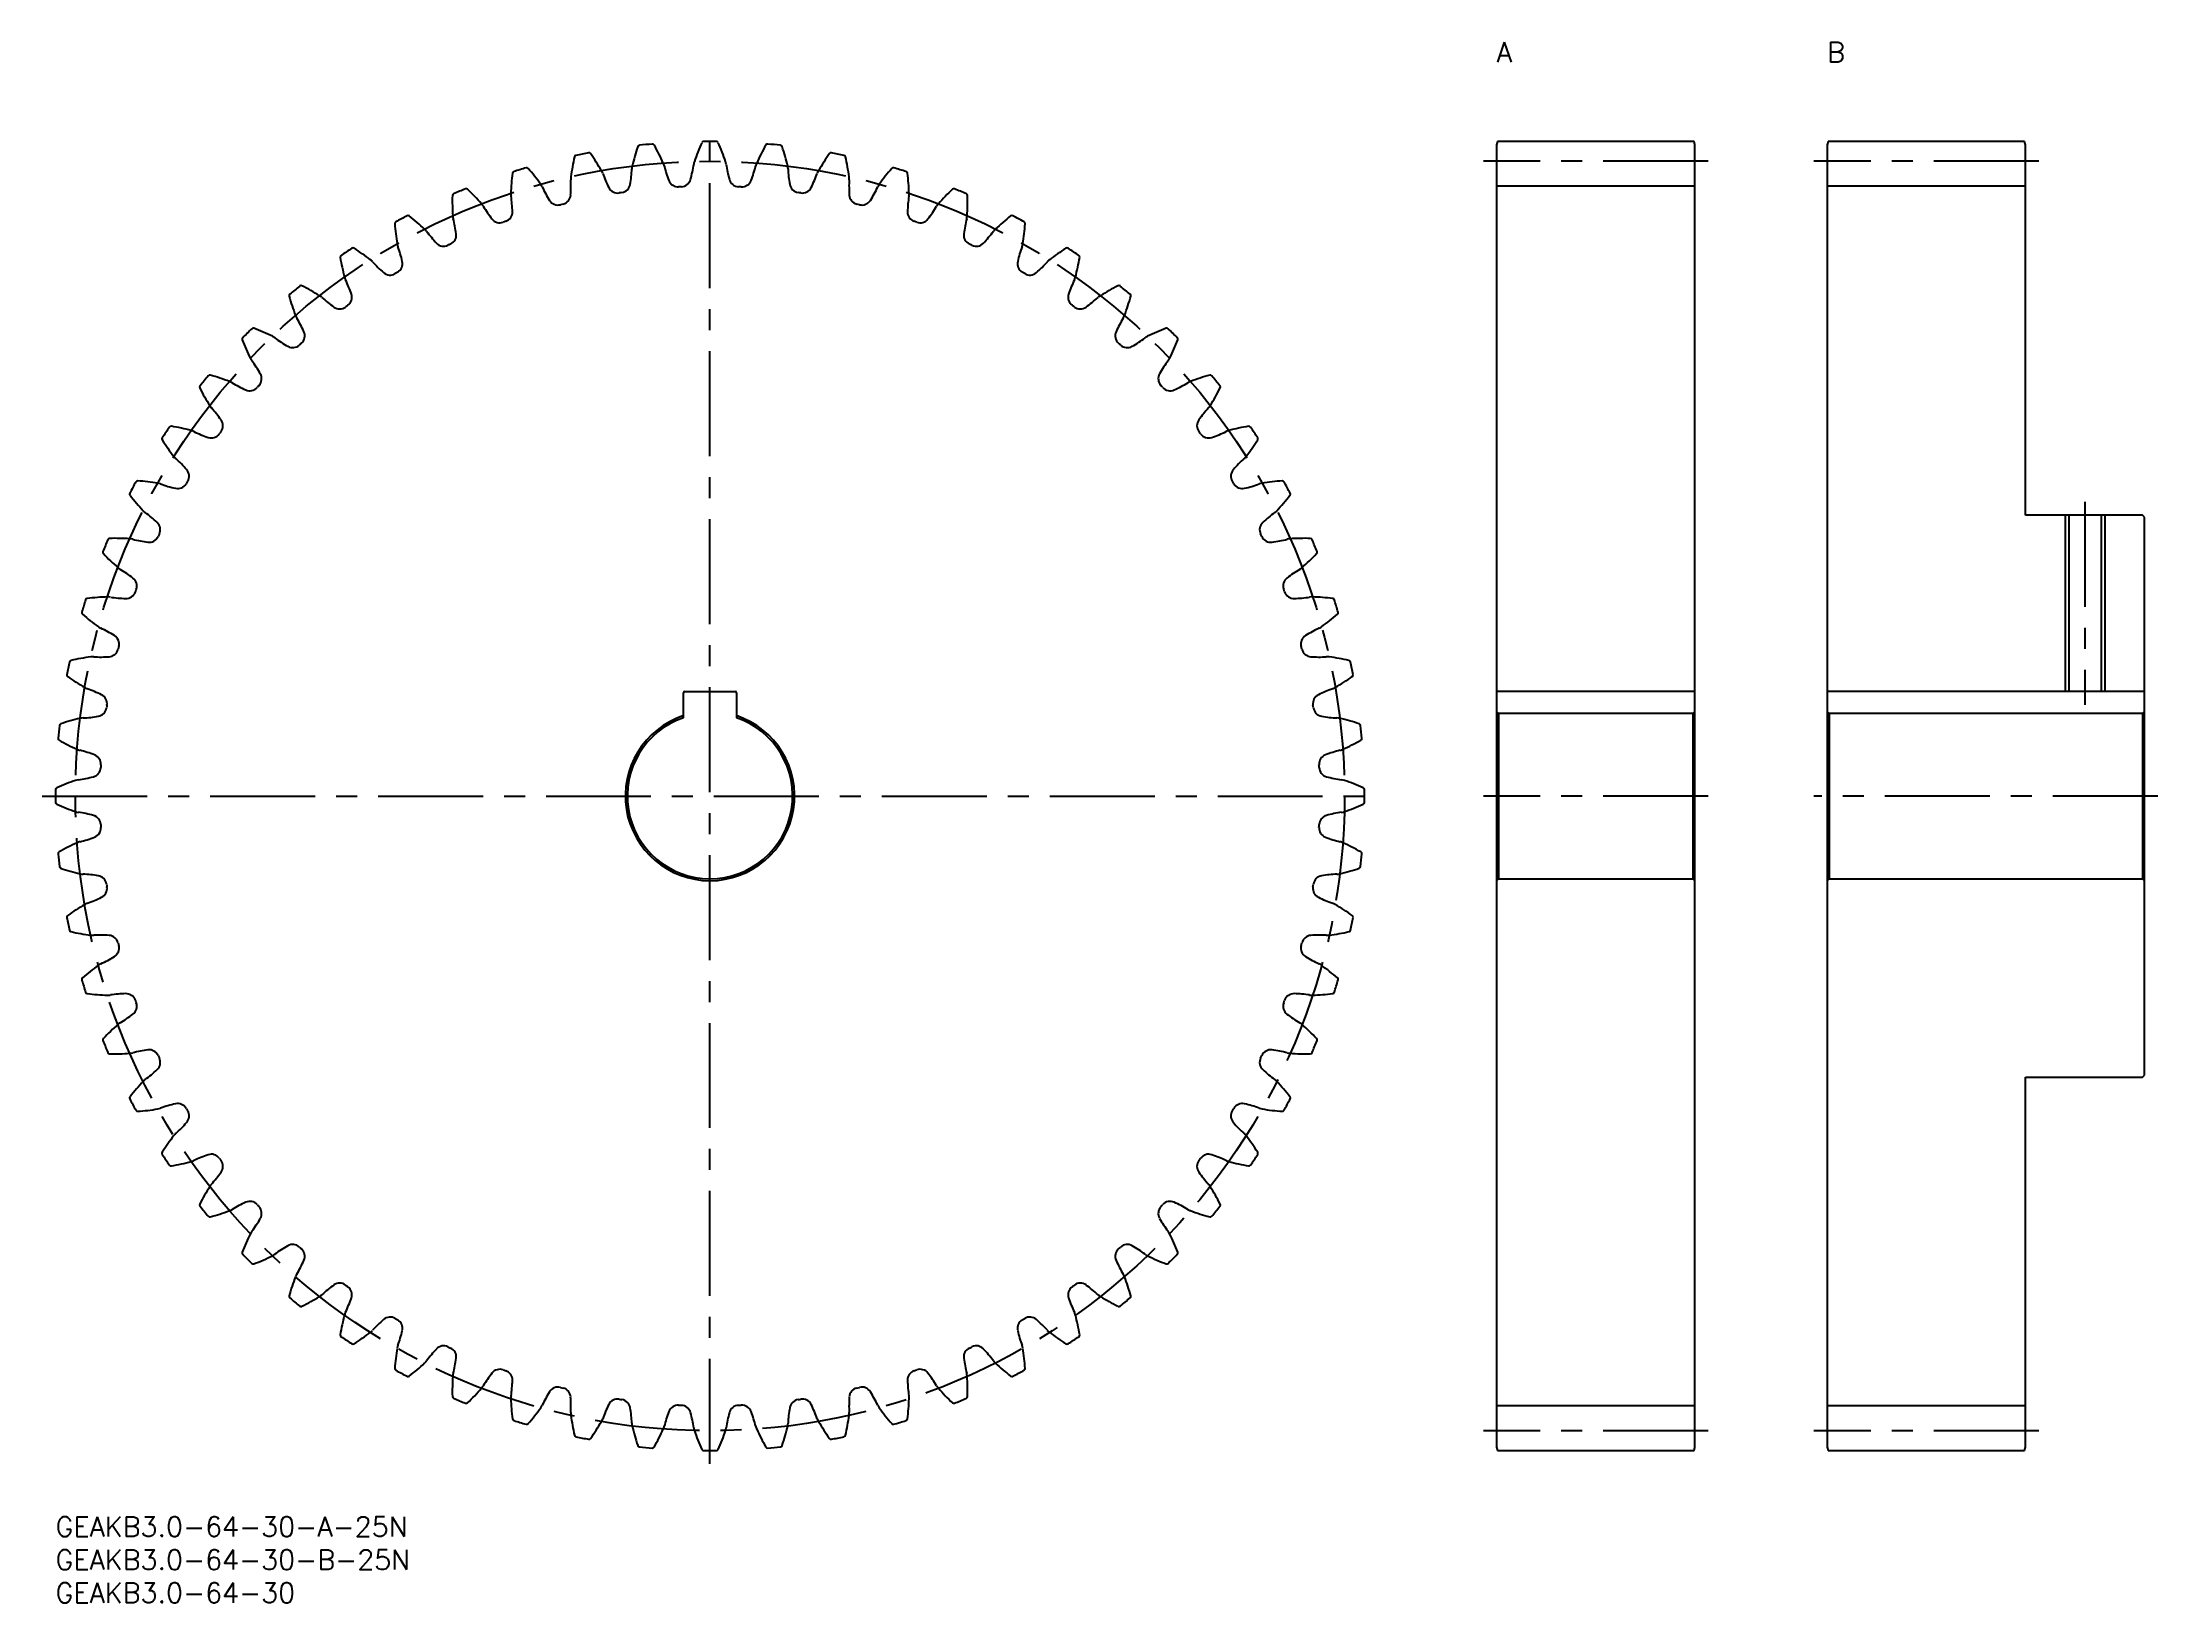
# Model space of a CAD drawing. Extents: x -2 to 318, y -13 to 223.
import ezdxf

# ---------------------------------------------------------------- set-up
doc = ezdxf.new("R2010")
doc.units = 0
doc.header["$LTSCALE"] = 0.5
doc.linetypes.add('CENTER', pattern=[50.8, 31.75, -6.35, 6.35, -6.35])
for name, color, linetype in [('MSM_CENTER', 1, 'CENTER'), ('MSM_CONTINUOUS', 7, 'CONTINUOUS'), ('MSM_NARROW', 5, 'CONTINUOUS'), ('MSM_PART_NUMBER', 7, 'CONTINUOUS')]:
    doc.layers.add(name, color=color, linetype=linetype)
doc.styles.get("Standard").update_dxf_attribs({"font": 'txt.shx', "height": 3, "bigfont": 'bigfont.shx'})

# ---------------------------------------------------------------- blocks, each defined once
blk = doc.blocks.new('*U3')
at = {"layer": 'MSM_PART_NUMBER'}
blk.add_text('GEAKB3.0-64-30-A-25N', height=3, dxfattribs=at).set_placement((0, -3))
blk = doc.blocks.new('*U4')
at = {"layer": 'MSM_PART_NUMBER'}
blk.add_text('GEAKB3.0-64-30-B-25N', height=3, dxfattribs=at).set_placement((0, -8))
blk = doc.blocks.new('*U5')
at = {"layer": 'MSM_PART_NUMBER'}
blk.add_text('GEAKB3.0-64-30', height=3, dxfattribs=at).set_placement((0, -13))
blk = doc.blocks.new('*U6')
at = {"layer": 'MSM_PART_NUMBER'}
blk.add_text('A', height=3, dxfattribs=at).set_placement((218, 220))
blk = doc.blocks.new('*U7')
at = {"layer": 'MSM_PART_NUMBER'}
blk.add_text('B', height=3, dxfattribs=at).set_placement((268, 220))

msp = doc.modelspace()

# ---------------------------------------------------------------- linework, layer by layer
at = {"layer": 'MSM_CENTER'}
for p, q in [((99, 8), (99, 210)), ((250, 205), (216, 205)), ((300, 205), (266, 205)), ((307, 153.5), (307, 122.8)), ((-2, 109), (200, 109)), ((250, 109), (216, 109)), ((318, 109), (266, 109)), ((250, 13), (216, 13)), ((300, 13), (266, 13))]:
    msp.add_line(p, q, dxfattribs=at)
msp.add_circle((99, 109), 96, dxfattribs=at)
at = {"layer": 'MSM_CONTINUOUS'}
for p, q in [((218.13, 208), (218, 207.5)), ((218, 207.5), (218, 10.5)), ((247.87, 208), (218.13, 208)), ((248, 207.5), (247.87, 208)), ((248, 10.5), (248, 207.5)), ((268.13, 208), (268, 207.5)), ((268, 207.5), (268, 10.5)), ((297.87, 208), (268.13, 208)), ((298, 207.5), (297.87, 208)), ((298, 151.5), (298, 207.5)), ((248, 201.25), (218, 201.25)), ((298, 201.25), (268, 201.25)), ((315.7, 151.5), (298, 151.5)), ((304.54, 151.5), (304.54, 124.8)), ((309.46, 151.5), (309.46, 124.8)), ((316, 151.2), (315.7, 151.5)), ((316, 66.8), (316, 151.2)), ((95.2, 124.8), (102.8, 124.8)), ((248, 124.8), (218, 124.8)), ((316, 124.8), (268, 124.8)), ((95, 120.84), (95, 124.6)), ((103, 124.6), (103, 120.84)), ((218, 121.8), (218.3, 121.5)), ((247.7, 121.5), (248, 121.8)), ((268, 121.8), (268.3, 121.5)), ((315.7, 121.5), (316, 121.8)), ((218.3, 121.5), (218.3, 96.5)), ((247.7, 121.5), (218.3, 121.5)), ((247.7, 121.5), (247.7, 96.5)), ((268.3, 121.5), (268.3, 96.5)), ((315.7, 121.5), (268.3, 121.5)), ((315.7, 121.5), (315.7, 96.5)), ((218.3, 96.5), (218, 96.2)), ((218.3, 96.5), (247.7, 96.5)), ((248, 96.2), (247.7, 96.5)), ((268.3, 96.5), (268, 96.2)), ((268.3, 96.5), (315.7, 96.5)), ((316, 96.2), (315.7, 96.5)), ((298, 10.5), (298, 66.5)), ((298, 66.5), (315.7, 66.5)), ((315.7, 66.5), (316, 66.8)), ((248, 16.75), (218, 16.75)), ((298, 16.75), (268, 16.75)), ((218, 10.5), (218.13, 10)), ((218.13, 10), (247.87, 10)), ((247.87, 10), (248, 10.5)), ((268, 10.5), (268.13, 10)), ((268.13, 10), (297.87, 10)), ((297.87, 10), (298, 10.5))]:
    msp.add_line(p, q, dxfattribs=at)
for centre, radius, start, end in [((99, 109), 99, 89.4366, 90.5634), ((109.7, 198.58), 32, 167.1828, 172.6562), ((78.79, 205.61), 0.3, 101.8134, 167.1828), ((99, 109), 99, 100.6866, 101.8134), ((80.7, 205.99), 0.3, 35.3172, 100.6866), ((54.83, 187.66), 32, 29.8438, 35.3172), ((118.43, 197.1), 32, 161.5578, 167.0312), ((88.36, 207.12), 0.3, 96.1884, 161.5577), ((99, 109), 99, 95.0616, 96.1884), ((90.29, 207.32), 0.3, 29.6922, 95.0616), ((62.75, 191.61), 32, 24.2188, 29.6922), ((99, 204.18), 2.49, 161.4062, 171.6734), ((126.97, 194.77), 32, 155.9328, 161.4062), ((98.03, 207.7), 0.3, 90.5634, 155.9327), ((99.97, 207.7), 0.3, 24.0672, 89.4366), ((71.03, 194.77), 32, 18.5938, 24.0672), ((99, 204.18), 2.49, 8.3266, 18.5938), ((135.25, 191.61), 32, 150.3078, 155.7812), ((107.71, 207.32), 0.3, 84.9384, 150.3077), ((99, 109), 99, 83.8116, 84.9384), ((109.64, 207.12), 0.3, 18.4422, 83.8115), ((79.57, 197.1), 32, 12.9688, 18.4422), ((143.17, 187.66), 32, 144.6828, 150.1562), ((117.3, 205.99), 0.3, 79.3134, 144.6827), ((99, 109), 99, 78.1866, 79.3134), ((119.21, 205.61), 0.3, 12.8172, 78.1865), ((88.3, 198.58), 32, 7.3438, 12.8172), ((100.87, 199.19), 32, 172.8078, 178.2812), ((69.42, 203.16), 0.3, 107.4384, 172.8078), ((99, 109), 99, 106.3116, 107.4384), ((71.28, 203.73), 0.3, 40.9422, 106.3116), ((47.33, 182.95), 32, 35.4688, 40.9422), ((58.28, 201.22), 19.69, 356.1387, 2.9234), ((80.43, 202.35), 2.49, 172.6562, 182.9234), ((80.43, 202.35), 2.49, 19.5766, 29.8438), ((101.33, 209.78), 19.69, 199.5766, 206.3613), ((67.52, 204.77), 19.69, 350.5137, 357.2984), ((89.67, 203.72), 2.49, 167.0312, 177.2984), ((89.67, 203.72), 2.49, 13.9516, 24.2188), ((111.19, 209.07), 19.69, 193.9516, 200.7363), ((94.18, 202.63), 1.5, 200.7363, 272.9466), ((94.62, 202.65), 1.5, 272.6784, 344.8887), ((77.06, 207.39), 19.69, 344.8887, 351.6734), ((120.94, 207.39), 19.69, 188.3266, 195.1113), ((103.38, 202.65), 1.5, 195.1113, 267.3215), ((103.82, 202.63), 1.5, 267.0534, 339.2637), ((86.81, 209.07), 19.69, 339.2637, 346.0484), ((108.33, 203.72), 2.49, 155.7812, 166.0484), ((108.33, 203.72), 2.49, 2.7016, 12.9688), ((130.48, 204.77), 19.69, 182.7016, 189.4863), ((96.67, 209.78), 19.69, 333.6387, 340.4234), ((117.57, 202.35), 2.49, 150.1562, 160.4234), ((117.57, 202.35), 2.49, 357.0766, 7.3438), ((139.72, 201.22), 19.69, 177.0766, 183.8613), ((150.67, 182.95), 32, 139.0578, 144.5312), ((126.72, 203.73), 0.3, 73.688, 139.0577), ((99, 109), 99, 72.5616, 73.6884), ((128.58, 203.16), 0.3, 7.1922, 72.5615), ((97.13, 199.19), 32, 1.7188, 7.1922), ((92.02, 198.94), 32, 178.4328, 183.9062), ((60.33, 199.81), 0.3, 113.0634, 178.4327), ((99, 109), 99, 111.9366, 113.0634), ((62.13, 200.55), 0.3, 46.5672, 111.9366), ((40.33, 177.53), 32, 41.0938, 46.5672), ((62.58, 196.93), 2.49, 30.8266, 41.0938), ((71.37, 200.08), 2.49, 178.2812, 188.5484), ((49.44, 196.78), 19.69, 1.7637, 8.5484), ((71.37, 200.08), 2.49, 25.2016, 35.4688), ((91.44, 209.52), 19.69, 205.2016, 211.9863), ((76.01, 199.89), 1.5, 211.9863, 284.1965), ((99, 109), 92.25, 103.9284, 104.1966), ((76.43, 199.99), 1.5, 283.9284, 356.1387), ((85.03, 201.7), 1.5, 206.3613, 278.5715), ((99, 109), 92.25, 98.3034, 98.5716), ((85.46, 201.77), 1.5, 278.3034, 350.5137), ((99, 109), 92.25, 92.6784, 92.9466), ((99, 109), 92.25, 87.0534, 87.3216), ((112.54, 201.77), 1.5, 189.4862, 261.6966), ((99, 109), 92.25, 81.4284, 81.6966), ((112.97, 201.7), 1.5, 261.4284, 333.6387), ((121.57, 199.99), 1.5, 183.8612, 256.0716), ((99, 109), 92.25, 75.8034, 76.0716), ((121.99, 199.89), 1.5, 255.8034, 328.0137), ((106.56, 209.52), 19.69, 328.0137, 334.7984), ((126.63, 200.08), 2.49, 144.5312, 154.7984), ((148.56, 196.78), 19.69, 171.4516, 178.2363), ((126.63, 200.08), 2.49, 351.4516, 1.7188), ((135.42, 196.93), 2.49, 138.9062, 149.1734), ((157.67, 177.53), 32, 133.4328, 138.9062), ((135.87, 200.55), 0.3, 68.0634, 133.4327), ((99, 109), 99, 66.9366, 68.0634), ((137.67, 199.81), 0.3, 1.5672, 66.9365), ((105.98, 198.94), 32, 356.0938, 1.5672), ((51.62, 195.58), 0.3, 118.6884, 184.0577), ((83.24, 197.83), 32, 184.0578, 189.5312), ((99, 109), 99, 117.5616, 118.6884), ((53.33, 196.5), 0.3, 52.1922, 117.5616), ((33.9, 171.45), 32, 46.7188, 52.1922), ((62.58, 196.93), 2.49, 183.9062, 194.1734), ((41.07, 191.5), 19.69, 7.3887, 14.1734), ((81.62, 208.3), 19.69, 210.8266, 217.6113), ((67.21, 197.2), 1.5, 217.6113, 289.8216), ((99, 109), 92.25, 109.5534, 109.8216), ((67.62, 197.34), 1.5, 289.5534, 1.7637), ((130.38, 197.34), 1.5, 178.2362, 250.4466), ((99, 109), 92.25, 70.1784, 70.4466), ((130.79, 197.2), 1.5, 250.1784, 322.3887), ((116.38, 208.3), 19.69, 322.3887, 329.1734), ((156.93, 191.5), 19.69, 165.8266, 172.6113), ((135.42, 196.93), 2.49, 345.8266, 356.0938), ((164.1, 171.45), 32, 127.8078, 133.2812), ((144.67, 196.5), 0.3, 62.4384, 127.8077), ((99, 109), 99, 61.3116, 62.4384), ((114.76, 197.83), 32, 350.4688, 355.9422), ((146.38, 195.58), 0.3, 355.9422, 61.3115), ((54.13, 192.94), 2.49, 189.5312, 199.7984), ((33.27, 185.43), 19.69, 13.0137, 19.7984), ((54.13, 192.94), 2.49, 36.4516, 46.7188), ((71.97, 206.12), 19.69, 216.4516, 223.2363), ((58.72, 193.65), 1.5, 223.2363, 295.4466), ((99, 109), 92.25, 115.1784, 115.4466), ((59.12, 193.84), 1.5, 295.1784, 7.3887), ((138.88, 193.84), 1.5, 172.6112, 244.8216), ((99, 109), 92.25, 64.5534, 64.8216), ((139.28, 193.65), 1.5, 244.5534, 316.7637), ((126.03, 206.12), 19.69, 316.7637, 323.5484), ((143.87, 192.94), 2.49, 133.2812, 143.5484), ((164.73, 185.43), 19.69, 160.2016, 166.9863), ((143.87, 192.94), 2.49, 340.2016, 350.4688), ((43.36, 190.52), 0.3, 124.3137, 189.6827), ((74.61, 195.85), 32, 189.6828, 195.1562), ((99, 109), 99, 123.1866, 124.3134), ((44.97, 191.6), 0.3, 57.8172, 123.1866), ((28.09, 164.77), 32, 52.3438, 57.8172), ((46.12, 188.14), 2.49, 42.0766, 52.3438), ((62.58, 203), 19.69, 222.0766, 228.8613), ((50.99, 189.52), 1.5, 300.8034, 13.0137), ((147.01, 189.52), 1.5, 166.9862, 239.1966), ((135.42, 203), 19.69, 311.1387, 317.9234), ((151.88, 188.14), 2.49, 127.6562, 137.9234), ((169.91, 164.77), 32, 122.1828, 127.6562), ((153.03, 191.6), 0.3, 56.8134, 122.1827), ((99, 109), 99, 55.6866, 56.8134), ((123.39, 195.85), 32, 344.8438, 350.3172), ((154.64, 190.52), 0.3, 350.3172, 55.6865), ((99, 109), 99, 128.8116, 129.9384), ((37.14, 185.91), 0.3, 63.4422, 128.8116), ((22.97, 157.55), 32, 57.9688, 63.4422), ((46.12, 188.14), 2.49, 195.1562, 205.4234), ((26.09, 178.62), 19.69, 18.6387, 25.4234), ((50.61, 189.3), 1.5, 228.8613, 301.0716), ((99, 109), 92.25, 120.8034, 121.0716), ((99, 109), 92.25, 58.9284, 59.1966), ((147.39, 189.3), 1.5, 238.9284, 311.1387), ((171.91, 178.62), 19.69, 154.5766, 161.3613), ((151.88, 188.14), 2.49, 334.5766, 344.8438), ((175.03, 157.55), 32, 116.5578, 122.0312), ((160.86, 185.91), 0.3, 51.1884, 116.5577), ((99, 109), 99, 50.0616, 51.1884), ((35.64, 184.68), 0.3, 129.938, 195.3077), ((66.21, 193.05), 32, 195.3078, 200.7812), ((38.62, 182.57), 2.49, 47.7016, 57.9688), ((53.55, 198.98), 19.69, 227.7016, 234.4863), ((42.98, 184.17), 1.5, 234.4863, 306.6966), ((99, 109), 92.25, 126.4284, 126.6966), ((43.33, 184.43), 1.5, 306.4284, 18.6387), ((154.67, 184.43), 1.5, 161.3612, 233.5716), ((99, 109), 92.25, 53.3034, 53.5716), ((155.02, 184.17), 1.5, 233.3034, 305.5137), ((144.45, 198.98), 19.69, 305.5137, 312.2984), ((159.38, 182.57), 2.49, 122.0312, 132.2984), ((131.79, 193.05), 32, 339.2188, 344.6922), ((162.36, 184.68), 0.3, 344.6922, 50.0615), ((99, 109), 99, 134.4366, 135.5634), ((29.9, 179.47), 0.3, 69.0672, 134.4366), ((18.57, 149.87), 32, 63.5938, 69.0672), ((38.62, 182.57), 2.49, 200.7812, 211.0484), ((19.62, 171.14), 19.69, 24.2637, 31.0484), ((36.2, 178.61), 1.5, 312.0534, 24.2637), ((161.8, 178.61), 1.5, 155.7362, 227.9466), ((178.38, 171.14), 19.69, 148.9516, 155.7363), ((159.38, 182.57), 2.49, 328.9516, 339.2188), ((179.43, 149.87), 32, 110.9328, 116.4062), ((168.1, 179.47), 0.3, 45.563, 110.9327), ((99, 109), 99, 44.4366, 45.5634), ((28.53, 178.1), 0.3, 135.5634, 200.9327), ((58.13, 189.43), 32, 200.9328, 206.4062), ((31.7, 176.3), 2.49, 53.3266, 63.5938), ((44.94, 194.09), 19.69, 233.3266, 240.1113), ((35.88, 178.32), 1.5, 240.1113, 312.3216), ((99, 109), 92.25, 132.0534, 132.3216), ((99, 109), 92.25, 47.6784, 47.9466), ((162.12, 178.32), 1.5, 227.6784, 299.8887), ((153.06, 194.09), 19.69, 299.8887, 306.6734), ((166.3, 176.3), 2.49, 116.4062, 126.6734), ((139.87, 189.43), 32, 333.5938, 339.0672), ((169.47, 178.1), 0.3, 339.0672, 44.4365), ((31.7, 176.3), 2.49, 206.4062, 216.6734), ((13.91, 163.06), 19.69, 29.8887, 36.6734), ((29.68, 172.12), 1.5, 317.6784, 29.8887), ((168.32, 172.12), 1.5, 150.1112, 222.3216), ((184.09, 163.06), 19.69, 143.3266, 150.1113), ((166.3, 176.3), 2.49, 323.3266, 333.5938), ((22.09, 170.86), 0.3, 141.1884, 206.5577), ((50.45, 185.03), 32, 206.5578, 212.0312), ((99, 109), 99, 140.0616, 141.1884), ((23.32, 172.36), 0.3, 74.6922, 140.0616), ((14.95, 141.79), 32, 69.2188, 74.6922), ((25.43, 169.38), 2.49, 58.9516, 69.2188), ((36.86, 188.38), 19.69, 238.9516, 245.7363), ((29.39, 171.8), 1.5, 245.7363, 317.9466), ((99, 109), 92.25, 137.6784, 137.9466), ((99, 109), 92.25, 42.0534, 42.3216), ((168.61, 171.8), 1.5, 222.0534, 294.2637), ((161.14, 188.38), 19.69, 294.2637, 301.0484), ((172.57, 169.38), 2.49, 110.7812, 121.0484), ((183.05, 141.79), 32, 105.3078, 110.7812), ((174.68, 172.36), 0.3, 39.938, 105.3077), ((147.55, 185.03), 32, 327.9688, 333.4422), ((99, 109), 99, 38.8116, 39.9384), ((175.91, 170.86), 0.3, 333.4422, 38.8115), ((25.43, 169.38), 2.49, 212.0312, 222.2984), ((9.02, 154.45), 19.69, 35.5137, 42.2984), ((188.98, 154.45), 19.69, 137.7016, 144.4863), ((172.57, 169.38), 2.49, 317.7016, 327.9688), ((99, 109), 99, 145.6866, 146.8134), ((17.48, 164.64), 0.3, 80.3172, 145.6867), ((12.15, 133.39), 32, 74.8438, 80.3172), ((19.86, 161.88), 2.49, 64.5766, 74.8438), ((29.38, 181.91), 19.69, 244.5766, 251.3613), ((23.57, 164.67), 1.5, 251.3613, 323.5716), ((99, 109), 92.25, 143.3034, 143.5716), ((23.83, 165.02), 1.5, 323.3034, 35.5137), ((174.17, 165.02), 1.5, 144.4862, 216.6966), ((99, 109), 92.25, 36.4284, 36.6966), ((174.43, 164.67), 1.5, 216.4284, 288.6387), ((168.62, 181.91), 19.69, 288.6387, 295.4234), ((178.14, 161.88), 2.49, 105.1562, 115.4234), ((185.85, 133.39), 32, 99.6828, 105.1562), ((180.52, 164.64), 0.3, 34.313, 99.6827), ((99, 109), 99, 33.1866, 34.3134), ((16.4, 163.03), 0.3, 146.8134, 212.1827), ((43.23, 179.91), 32, 212.1828, 217.6562), ((19.86, 161.88), 2.49, 217.6562, 227.9234), ((5, 145.42), 19.69, 41.1387, 47.9234), ((193, 145.42), 19.69, 132.0766, 138.8613), ((178.14, 161.88), 2.49, 312.0766, 322.3438), ((154.77, 179.91), 32, 322.3438, 327.8172), ((181.6, 163.03), 0.3, 327.8172, 33.1865), ((18.7, 157.39), 1.5, 328.9284, 41.1387), ((179.3, 157.39), 1.5, 138.8612, 211.0716), ((11.5, 154.67), 0.3, 152.4384, 217.8077), ((99, 109), 99, 151.3116, 152.4384), ((36.55, 174.1), 32, 217.8078, 223.2812), ((12.42, 156.38), 0.3, 85.9422, 151.3117), ((10.17, 124.76), 32, 80.4688, 85.9422), ((15.06, 153.87), 2.49, 70.2016, 80.4688), ((22.57, 174.73), 19.69, 250.2016, 256.9863), ((18.48, 157.01), 1.5, 256.9863, 329.1966), ((99, 109), 92.25, 148.9284, 149.1966), ((99, 109), 92.25, 30.8034, 31.0716), ((179.52, 157.01), 1.5, 210.8034, 283.0137), ((175.43, 174.73), 19.69, 283.0137, 289.7984), ((182.94, 153.87), 2.49, 99.5312, 109.7984), ((187.83, 124.76), 32, 94.0578, 99.5312), ((161.45, 174.1), 32, 316.7188, 322.1922), ((185.58, 156.38), 0.3, 28.688, 94.0577), ((99, 109), 99, 27.5616, 28.6884), ((186.5, 154.67), 0.3, 322.1922, 27.5615), ((15.06, 153.87), 2.49, 223.2812, 233.5484), ((1.88, 136.03), 19.69, 46.7637, 53.5484), ((196.12, 136.03), 19.69, 126.4516, 133.2363), ((182.94, 153.87), 2.49, 306.4516, 316.7188), ((99, 109), 99, 156.9366, 158.0634), ((8.19, 147.67), 0.3, 91.5672, 156.9367), ((9.06, 115.98), 32, 86.0938, 91.5672), ((11.07, 145.42), 2.49, 75.8266, 86.0938), ((16.5, 166.93), 19.69, 255.8266, 262.6113), ((14.16, 148.88), 1.5, 262.6113, 334.8216), ((14.35, 149.28), 1.5, 334.5534, 46.7637), ((99, 109), 92.25, 154.5534, 154.8216), ((183.65, 149.28), 1.5, 133.2362, 205.4466), ((99, 109), 92.25, 25.1784, 25.4466), ((183.84, 148.88), 1.5, 205.1784, 277.3887), ((181.5, 166.93), 19.69, 277.3887, 284.1734), ((186.93, 145.42), 2.49, 93.9062, 104.1734), ((188.94, 115.98), 32, 88.4328, 93.9062), ((189.81, 147.67), 0.3, 23.063, 88.4327), ((99, 109), 99, 21.9366, 23.0634), ((7.45, 145.87), 0.3, 158.0634, 223.4327), ((30.47, 167.67), 32, 223.4328, 228.9062), ((167.53, 167.67), 32, 311.0938, 316.5672), ((190.55, 145.87), 0.3, 316.5672, 21.9365), ((11.07, 145.42), 2.49, 228.9062, 239.1734), ((-0.3, 126.38), 19.69, 52.3887, 59.1734), ((10.8, 140.79), 1.5, 340.1784, 52.3887), ((187.2, 140.79), 1.5, 127.6112, 199.8216), ((198.3, 126.38), 19.69, 120.8266, 127.6113), ((186.93, 145.42), 2.49, 300.8266, 311.0938), ((99, 109), 99, 162.5616, 163.6884), ((4.84, 138.58), 0.3, 97.1922, 162.5617), ((8.81, 107.13), 32, 91.7188, 97.1922), ((7.92, 136.63), 2.49, 81.4516, 91.7188), ((11.22, 158.56), 19.69, 261.4516, 268.2363), ((10.66, 140.38), 1.5, 268.2363, 340.4466), ((99, 109), 92.25, 160.1784, 160.4466), ((99, 109), 92.25, 19.5534, 19.8216), ((187.34, 140.38), 1.5, 199.5534, 271.7637), ((186.78, 158.56), 19.69, 271.7637, 278.5484), ((190.08, 136.63), 2.49, 88.2812, 98.5484), ((189.19, 107.13), 32, 82.8078, 88.2812), ((193.16, 138.58), 0.3, 17.4384, 82.8077), ((99, 109), 99, 16.3116, 17.4384), ((4.27, 136.72), 0.3, 163.6884, 229.0577), ((25.05, 160.67), 32, 229.0578, 234.5312), ((7.92, 136.63), 2.49, 234.5312, 244.7984), ((190.08, 136.63), 2.49, 295.2016, 305.4688), ((172.95, 160.67), 32, 305.4688, 310.9422), ((193.73, 136.72), 0.3, 310.9422, 16.3115), ((-1.52, 116.56), 19.69, 58.0137, 64.7984), ((8.01, 131.57), 1.5, 273.8613, 346.0716), ((8.11, 131.99), 1.5, 345.8034, 58.0137), ((99, 109), 92.25, 165.8034, 166.0716), ((189.89, 131.99), 1.5, 121.9863, 194.1966), ((99, 109), 92.25, 13.9284, 14.1966), ((189.99, 131.57), 1.5, 193.9284, 266.1387), ((199.52, 116.56), 19.69, 115.2016, 121.9863), ((99, 109), 99, 168.1866, 169.3134), ((2.39, 129.21), 0.3, 102.8172, 168.1867), ((9.42, 98.3), 32, 97.3438, 102.8172), ((5.65, 127.57), 2.49, 87.0766, 97.3438), ((6.78, 149.72), 19.69, 267.0766, 273.8613), ((191.22, 149.72), 19.69, 266.1387, 272.9234), ((192.35, 127.57), 2.49, 82.6562, 92.9234), ((188.58, 98.3), 32, 77.1828, 82.6562), ((195.61, 129.21), 0.3, 11.8134, 77.1827), ((99, 109), 99, 10.6866, 11.8134), ((2.01, 127.3), 0.3, 169.3134, 234.6827), ((20.34, 153.17), 32, 234.6828, 240.1562), ((5.65, 127.57), 2.49, 240.1562, 250.4234), ((-1.78, 106.67), 19.69, 63.6387, 70.4234), ((199.78, 106.67), 19.69, 109.5766, 116.3613), ((192.35, 127.57), 2.49, 289.5766, 299.8438), ((177.66, 153.17), 32, 299.8438, 305.3172), ((195.99, 127.3), 0.3, 305.3172, 10.6865), ((6.23, 122.54), 1.5, 279.4863, 351.6966), ((6.3, 122.97), 1.5, 351.4284, 63.6387), ((99, 109), 92.25, 171.4284, 171.6966), ((95.2, 124.6), 0.2, 90, 180), ((102.8, 124.6), 0.2, 0, 90), ((191.7, 122.97), 1.5, 116.3612, 188.5716), ((99, 109), 92.25, 8.3034, 8.5716), ((191.77, 122.54), 1.5, 188.3034, 260.5137), ((99, 109), 99, 173.8116, 174.9384), ((0.88, 119.64), 0.3, 108.4422, 173.8117), ((10.9, 89.57), 32, 102.9688, 108.4422), ((4.28, 118.33), 2.49, 92.7016, 102.9688), ((3.23, 140.48), 19.69, 272.7016, 279.4863), ((99, 109), 12.8, 108.21, 71.79), ((99, 109), 12.5, 108.6629, 71.3371), ((194.77, 140.48), 19.69, 260.5137, 267.2984), ((193.72, 118.33), 2.49, 77.0312, 87.2984), ((187.1, 89.57), 32, 71.5578, 77.0312), ((197.12, 119.64), 0.3, 6.1884, 71.5577), ((99, 109), 99, 5.0616, 6.1884), ((0.68, 117.71), 0.3, 174.9384, 240.3077), ((16.39, 145.25), 32, 240.3078, 245.7812), ((4.28, 118.33), 2.49, 245.7812, 256.0484), ((-1.07, 96.81), 19.69, 69.2637, 76.0484), ((5.37, 113.82), 1.5, 357.0534, 69.2637), ((192.63, 113.82), 1.5, 110.7363, 182.9466), ((199.07, 96.81), 19.69, 103.9516, 110.7363), ((193.72, 118.33), 2.49, 283.9516, 294.2188), ((181.61, 145.25), 32, 294.2188, 299.6922), ((197.32, 117.71), 0.3, 299.6922, 5.0615), ((5.35, 113.38), 1.5, 285.1113, 357.3216), ((99, 109), 92.25, 177.0534, 177.3216), ((99, 109), 92.25, 2.6784, 2.9466), ((192.65, 113.38), 1.5, 182.6784, 254.8887), ((0.3, 109.97), 0.3, 114.0672, 179.4367), ((99, 109), 99, 179.4366, 180.5634), ((13.23, 81.03), 32, 108.5938, 114.0672), ((3.82, 109), 2.49, 98.3266, 108.5938), ((0.61, 130.94), 19.69, 278.3266, 285.1113), ((197.39, 130.94), 19.69, 254.8887, 261.6734), ((194.18, 109), 2.49, 71.4062, 81.6734), ((184.77, 81.03), 32, 65.9328, 71.4062), ((197.7, 109.97), 0.3, 0.5634, 65.9327), ((99, 109), 99, 359.4366, 0.5634), ((0.3, 108.03), 0.3, 180.5634, 245.9327), ((13.23, 136.97), 32, 245.9328, 251.4062), ((3.82, 109), 2.49, 251.4062, 261.6734), ((0.61, 87.06), 19.69, 74.8887, 81.6734), ((5.35, 104.62), 1.5, 2.6784, 74.8887), ((192.65, 104.62), 1.5, 105.1113, 177.3216), ((197.39, 87.06), 19.69, 98.3266, 105.1113), ((194.18, 109), 2.49, 278.3266, 288.5938), ((184.77, 136.97), 32, 288.5938, 294.0672), ((197.7, 108.03), 0.3, 294.0672, 359.4365), ((-1.07, 121.19), 19.69, 283.9516, 290.7363), ((5.37, 104.18), 1.5, 290.7363, 2.9466), ((99, 109), 92.25, 182.6784, 182.9466), ((99, 109), 92.25, 357.0534, 357.3216), ((192.63, 104.18), 1.5, 177.0534, 249.2637), ((199.07, 121.19), 19.69, 249.2637, 256.0484), ((0.68, 100.29), 0.3, 119.6922, 185.0617), ((99, 109), 99, 185.0616, 186.1884), ((16.39, 72.75), 32, 114.2188, 119.6922), ((4.28, 99.67), 2.49, 103.9516, 114.2188), ((193.72, 99.67), 2.49, 65.7812, 76.0484), ((181.61, 72.75), 32, 60.3078, 65.7812), ((99, 109), 99, 353.8116, 354.9384), ((197.32, 100.29), 0.3, 354.9384, 60.3077), ((0.88, 98.36), 0.3, 186.1884, 251.5577), ((10.9, 128.43), 32, 251.5578, 257.0312), ((4.28, 99.67), 2.49, 257.0312, 267.2984), ((3.23, 77.52), 19.69, 80.5137, 87.2984), ((6.23, 95.46), 1.5, 8.3034, 80.5137), ((191.77, 95.46), 1.5, 99.4863, 171.6966), ((194.77, 77.52), 19.69, 92.7016, 99.4863), ((193.72, 99.67), 2.49, 272.7016, 282.9688), ((187.1, 128.43), 32, 282.9688, 288.4422), ((197.12, 98.36), 0.3, 288.4422, 353.8115), ((-1.78, 111.33), 19.69, 289.5766, 296.3613), ((6.3, 95.03), 1.5, 296.3613, 8.5716), ((99, 109), 92.25, 188.3034, 188.5716), ((191.7, 95.03), 1.5, 171.4284, 243.6387), ((99, 109), 92.25, 351.4284, 351.6966), ((199.78, 111.33), 19.69, 243.6387, 250.4234), ((2.01, 90.7), 0.3, 125.3172, 190.6867), ((99, 109), 99, 190.6866, 191.8134), ((20.34, 64.83), 32, 119.8438, 125.3172), ((5.65, 90.43), 2.49, 109.5766, 119.8438), ((192.35, 90.43), 2.49, 60.1562, 70.4234), ((177.66, 64.83), 32, 54.6828, 60.1562), ((99, 109), 99, 348.1866, 349.3134), ((195.99, 90.7), 0.3, 349.3134, 54.6827), ((2.39, 88.79), 0.3, 191.813, 257.1827), ((9.42, 119.7), 32, 257.1828, 262.6562), ((5.65, 90.43), 2.49, 262.6562, 272.9234), ((6.78, 68.28), 19.69, 86.1387, 92.9234), ((8.01, 86.43), 1.5, 13.9284, 86.1387), ((99, 109), 92.25, 193.9284, 194.1966), ((99, 109), 92.25, 345.8034, 346.0716), ((189.99, 86.43), 1.5, 93.8613, 166.0716), ((191.22, 68.28), 19.69, 87.0766, 93.8613), ((192.35, 90.43), 2.49, 267.0766, 277.3438), ((188.58, 119.7), 32, 277.3438, 282.8172), ((195.61, 88.79), 0.3, 282.8172, 348.1865), ((25.05, 57.33), 32, 125.4688, 130.9422), ((7.92, 81.37), 2.49, 115.2016, 125.4688), ((-1.52, 101.44), 19.69, 295.2016, 301.9863), ((8.11, 86.01), 1.5, 301.9863, 14.1966), ((189.89, 86.01), 1.5, 165.8034, 238.0137), ((199.52, 101.44), 19.69, 238.0137, 244.7984), ((190.08, 81.37), 2.49, 54.5312, 64.7984), ((172.95, 57.33), 32, 49.0578, 54.5312), ((4.27, 81.28), 0.3, 130.9422, 196.3117), ((99, 109), 99, 196.3116, 197.4384), ((99, 109), 99, 342.5616, 343.6884), ((193.73, 81.28), 0.3, 343.6884, 49.0577), ((4.84, 79.42), 0.3, 197.438, 262.8077), ((8.81, 110.87), 32, 262.8078, 268.2812), ((7.92, 81.37), 2.49, 268.2812, 278.5484), ((11.22, 59.44), 19.69, 91.7637, 98.5484), ((10.66, 77.62), 1.5, 19.5534, 91.7637), ((10.8, 77.21), 1.5, 307.6113, 19.8216), ((99, 109), 92.25, 199.5534, 199.8216), ((187.2, 77.21), 1.5, 160.1784, 232.3887), ((99, 109), 92.25, 340.1784, 340.4466), ((187.34, 77.62), 1.5, 88.2363, 160.4466), ((186.78, 59.44), 19.69, 81.4516, 88.2363), ((190.08, 81.37), 2.49, 261.4516, 271.7188), ((189.19, 110.87), 32, 271.7188, 277.1922), ((193.16, 79.42), 0.3, 277.1922, 342.5615), ((30.47, 50.33), 32, 131.0938, 136.5672), ((11.07, 72.58), 2.49, 120.8266, 131.0938), ((-0.3, 91.62), 19.69, 300.8266, 307.6113), ((198.3, 91.62), 19.69, 232.3887, 239.1734), ((186.93, 72.58), 2.49, 48.9062, 59.1734), ((167.53, 50.33), 32, 43.4328, 48.9062), ((7.45, 72.13), 0.3, 136.5672, 201.9366), ((99, 109), 99, 201.9366, 203.0634), ((16.5, 51.07), 19.69, 97.3887, 104.1734), ((14.16, 69.12), 1.5, 25.1784, 97.3887), ((183.84, 69.12), 1.5, 82.6113, 154.8216), ((181.5, 51.07), 19.69, 75.8266, 82.6113), ((99, 109), 99, 336.9366, 338.0634), ((190.55, 72.13), 0.3, 338.0634, 43.4327), ((8.19, 70.33), 0.3, 203.063, 268.4327), ((9.06, 102.02), 32, 268.4328, 273.9062), ((11.07, 72.58), 2.49, 273.9062, 284.1734), ((1.88, 81.97), 19.69, 306.4516, 313.2363), ((14.35, 68.72), 1.5, 313.2363, 25.4466), ((99, 109), 92.25, 205.1784, 205.4466), ((183.65, 68.72), 1.5, 154.5534, 226.7637), ((99, 109), 92.25, 334.5534, 334.8216), ((196.12, 81.97), 19.69, 226.7637, 233.5484), ((186.93, 72.58), 2.49, 255.8266, 266.0938), ((188.94, 102.02), 32, 266.0938, 271.5672), ((189.81, 70.33), 0.3, 271.5672, 336.9365), ((36.55, 43.9), 32, 136.7188, 142.1922), ((15.06, 64.13), 2.49, 126.4516, 136.7188), ((182.94, 64.13), 2.49, 43.2812, 53.5484), ((161.45, 43.9), 32, 37.8078, 43.2812), ((11.5, 63.33), 0.3, 142.1922, 207.5616), ((99, 109), 99, 207.5616, 208.6884), ((12.42, 61.62), 0.3, 208.688, 274.0577), ((10.17, 93.24), 32, 274.0578, 279.5312), ((15.06, 64.13), 2.49, 279.5312, 289.7984), ((22.57, 43.27), 19.69, 103.0137, 109.7984), ((18.48, 60.99), 1.5, 30.8034, 103.0137), ((99, 109), 92.25, 210.8034, 211.0716), ((18.7, 60.61), 1.5, 318.8613, 31.0716), ((179.3, 60.61), 1.5, 148.9284, 221.1387), ((99, 109), 92.25, 328.9284, 329.1966), ((179.52, 60.99), 1.5, 76.9863, 149.1966), ((175.43, 43.27), 19.69, 70.2016, 76.9863), ((182.94, 64.13), 2.49, 250.2016, 260.4688), ((187.83, 93.24), 32, 260.4688, 265.9422), ((185.58, 61.62), 0.3, 265.9422, 331.3115), ((99, 109), 99, 331.3116, 332.4384), ((186.5, 63.33), 0.3, 332.4384, 37.8077), ((43.23, 38.09), 32, 142.3438, 147.8172), ((19.86, 56.12), 2.49, 132.0766, 142.3438), ((5, 72.58), 19.69, 312.0766, 318.8613), ((193, 72.58), 19.69, 221.1387, 227.9234), ((178.14, 56.12), 2.49, 37.6562, 47.9234), ((154.77, 38.09), 32, 32.1828, 37.6562), ((16.4, 54.97), 0.3, 147.8172, 213.1866), ((99, 109), 99, 213.1866, 214.3134), ((29.38, 36.09), 19.69, 108.6387, 115.4234), ((23.57, 53.33), 1.5, 36.4284, 108.6387), ((174.43, 53.33), 1.5, 71.3613, 143.5716), ((168.62, 36.09), 19.69, 64.5766, 71.3613), ((99, 109), 99, 325.6866, 326.8134), ((181.6, 54.97), 0.3, 326.8134, 32.1827), ((17.48, 53.36), 0.3, 214.3134, 279.6827), ((12.15, 84.61), 32, 279.6828, 285.1562), ((19.86, 56.12), 2.49, 285.1562, 295.4234), ((9.02, 63.55), 19.69, 317.7016, 324.4863), ((99, 109), 92.25, 216.4284, 216.6966), ((23.83, 52.98), 1.5, 324.4863, 36.6966), ((174.17, 52.98), 1.5, 143.3034, 215.5137), ((188.98, 63.55), 19.69, 215.5137, 222.2984), ((99, 109), 92.25, 323.3034, 323.5716), ((178.14, 56.12), 2.49, 244.5766, 254.8438), ((185.85, 84.61), 32, 254.8438, 260.3172), ((180.52, 53.36), 0.3, 260.3172, 325.6865), ((50.45, 32.97), 32, 147.9688, 153.4422), ((25.43, 48.62), 2.49, 137.7016, 147.9688), ((172.57, 48.62), 2.49, 32.0312, 42.2984), ((147.55, 32.97), 32, 26.5578, 32.0312), ((22.09, 47.14), 0.3, 153.4422, 218.8116), ((99, 109), 99, 218.8116, 219.9384), ((23.32, 45.64), 0.3, 219.9384, 285.3077), ((14.95, 76.21), 32, 285.3078, 290.7812), ((25.43, 48.62), 2.49, 290.7812, 301.0484), ((36.86, 29.62), 19.69, 114.2637, 121.0484), ((29.39, 46.2), 1.5, 42.0534, 114.2637), ((13.91, 54.94), 19.69, 323.3266, 330.1113), ((99, 109), 92.25, 222.0534, 222.3216), ((29.68, 45.88), 1.5, 330.1113, 42.3215), ((168.32, 45.88), 1.5, 137.6784, 209.8887), ((184.09, 54.94), 19.69, 209.8887, 216.6734), ((99, 109), 92.25, 317.6784, 317.9466), ((168.61, 46.2), 1.5, 65.7363, 137.9466), ((161.14, 29.62), 19.69, 58.9516, 65.7363), ((172.57, 48.62), 2.49, 238.9516, 249.2188), ((183.05, 76.21), 32, 249.2188, 254.6922), ((174.68, 45.64), 0.3, 254.6922, 320.0615), ((99, 109), 99, 320.0616, 321.1884), ((175.91, 47.14), 0.3, 321.1884, 26.5577), ((58.13, 28.57), 32, 153.5938, 159.0672), ((31.7, 41.7), 2.49, 143.3266, 153.5938), ((166.3, 41.7), 2.49, 26.4062, 36.6734), ((139.87, 28.57), 32, 20.9328, 26.4062), ((28.53, 39.9), 0.3, 159.0672, 224.4366), ((99, 109), 99, 224.4366, 225.5634), ((18.57, 68.13), 32, 290.9328, 296.4062), ((31.7, 41.7), 2.49, 296.4062, 306.6734), ((44.94, 23.91), 19.69, 119.8887, 126.6734), ((35.88, 39.68), 1.5, 47.6784, 119.8887), ((19.62, 46.86), 19.69, 328.9516, 335.7363), ((99, 109), 92.25, 227.6784, 227.9466), ((36.2, 39.39), 1.5, 335.7363, 47.9466), ((161.8, 39.39), 1.5, 132.0534, 204.2637), ((178.38, 46.86), 19.69, 204.2637, 211.0484), ((99, 109), 92.25, 312.0534, 312.3216), ((162.12, 39.68), 1.5, 60.1113, 132.3216), ((153.06, 23.91), 19.69, 53.3266, 60.1113), ((166.3, 41.7), 2.49, 233.3266, 243.5938), ((179.43, 68.13), 32, 243.5938, 249.0672), ((99, 109), 99, 314.4366, 315.5634), ((169.47, 39.9), 0.3, 315.5634, 20.9327), ((29.9, 38.53), 0.3, 225.5634, 290.9327), ((66.21, 24.95), 32, 159.2188, 164.6922), ((38.62, 35.43), 2.49, 148.9516, 159.2188), ((42.98, 33.83), 1.5, 53.3034, 125.5137), ((155.02, 33.83), 1.5, 54.4863, 126.6966), ((159.38, 35.43), 2.49, 20.7812, 31.0484), ((131.79, 24.95), 32, 15.3078, 20.7812), ((168.1, 38.53), 0.3, 249.0672, 314.4365), ((35.64, 33.32), 0.3, 164.6922, 230.0616), ((99, 109), 99, 230.0616, 231.1884), ((22.97, 60.45), 32, 296.5578, 302.0312), ((38.62, 35.43), 2.49, 302.0312, 312.2984), ((53.55, 19.02), 19.69, 125.5137, 132.2984), ((99, 109), 92.25, 233.3034, 233.5716), ((26.09, 39.38), 19.69, 334.5766, 341.3613), ((43.33, 33.57), 1.5, 341.3613, 53.5716), ((154.67, 33.57), 1.5, 126.4284, 198.6387), ((171.91, 39.38), 19.69, 198.6387, 205.4234), ((99, 109), 92.25, 306.4284, 306.6966), ((144.45, 19.02), 19.69, 47.7016, 54.4863), ((159.38, 35.43), 2.49, 227.7016, 237.9688), ((175.03, 60.45), 32, 237.9688, 243.4422), ((99, 109), 99, 308.8116, 309.9384), ((162.36, 33.32), 0.3, 309.9384, 15.3077), ((37.14, 32.09), 0.3, 231.1884, 296.5577), ((74.61, 22.15), 32, 164.8438, 170.3172), ((46.12, 29.86), 2.49, 154.5766, 164.8438), ((62.58, 15), 19.69, 131.1387, 137.9234), ((50.61, 28.7), 1.5, 58.9284, 131.1387), ((99, 109), 92.25, 238.9284, 239.1966), ((50.99, 28.48), 1.5, 346.9863, 59.1966), ((147.01, 28.48), 1.5, 120.8034, 193.0137), ((99, 109), 92.25, 300.8034, 301.0716), ((147.39, 28.7), 1.5, 48.8613, 121.0716), ((135.42, 15), 19.69, 42.0766, 48.8613), ((151.88, 29.86), 2.49, 15.1562, 25.4234), ((123.39, 22.15), 32, 9.6828, 15.1562), ((160.86, 32.09), 0.3, 243.4422, 308.8116), ((43.36, 27.48), 0.3, 170.3172, 235.6866), ((99, 109), 99, 235.6866, 236.8134), ((44.97, 26.4), 0.3, 236.8134, 302.1827), ((28.09, 53.23), 32, 302.1828, 307.6562), ((46.12, 29.86), 2.49, 307.6562, 317.9234), ((54.13, 25.06), 2.49, 160.2016, 170.4688), ((33.27, 32.57), 19.69, 340.2016, 346.9863), ((58.72, 24.35), 1.5, 64.5534, 136.7637), ((99, 109), 92.25, 244.5534, 244.8216), ((99, 109), 92.25, 295.1784, 295.4466), ((139.28, 24.35), 1.5, 43.2363, 115.4466), ((164.73, 32.57), 19.69, 193.0137, 199.7984), ((143.87, 25.06), 2.49, 9.5312, 19.7984), ((151.88, 29.86), 2.49, 222.0766, 232.3438), ((169.91, 53.23), 32, 232.3438, 237.8172), ((153.03, 26.4), 0.3, 237.8172, 303.1866), ((99, 109), 99, 303.1866, 304.3134), ((154.64, 27.48), 0.3, 304.3134, 9.6827), ((83.24, 20.17), 32, 170.4688, 175.9422), ((51.62, 22.42), 0.3, 175.9422, 241.3116), ((33.9, 46.55), 32, 307.8078, 313.2812), ((54.13, 25.06), 2.49, 313.2812, 323.5484), ((71.97, 11.88), 19.69, 136.7637, 143.5484), ((59.12, 24.16), 1.5, 352.6113, 64.8216), ((41.07, 26.5), 19.69, 345.8266, 352.6113), ((138.88, 24.16), 1.5, 115.1784, 187.3887), ((156.93, 26.5), 19.69, 187.3887, 194.1734), ((126.03, 11.88), 19.69, 36.4516, 43.2363), ((143.87, 25.06), 2.49, 216.4516, 226.7188), ((164.1, 46.55), 32, 226.7188, 232.1922), ((114.76, 20.17), 32, 4.0578, 9.5312), ((146.38, 22.42), 0.3, 298.6884, 4.0577), ((99, 109), 99, 241.3116, 242.4384), ((53.33, 21.5), 0.3, 242.4384, 307.8077), ((92.02, 19.06), 32, 176.0938, 181.5672), ((62.58, 21.07), 2.49, 165.8266, 176.0938), ((40.33, 40.47), 32, 313.4328, 318.9062), ((62.58, 21.07), 2.49, 318.9062, 329.1734), ((81.62, 9.7), 19.69, 142.3887, 149.1734), ((67.21, 20.8), 1.5, 70.1784, 142.3887), ((99, 109), 92.25, 250.1784, 250.4466), ((67.62, 20.66), 1.5, 358.2363, 70.4466), ((49.44, 21.22), 19.69, 351.4516, 358.2363), ((76.01, 18.11), 1.5, 75.8034, 148.0137), ((99, 109), 92.25, 255.8034, 256.0716), ((76.43, 18.01), 1.5, 3.8613, 76.0716), ((121.57, 18.01), 1.5, 103.9284, 176.1387), ((99, 109), 92.25, 283.9284, 284.1966), ((121.99, 18.11), 1.5, 31.9863, 104.1966), ((130.38, 20.66), 1.5, 109.5534, 181.7637), ((148.56, 21.22), 19.69, 181.7637, 188.5484), ((99, 109), 92.25, 289.5534, 289.8216), ((130.79, 20.8), 1.5, 37.6113, 109.8216), ((116.38, 9.7), 19.69, 30.8266, 37.6113), ((135.42, 21.07), 2.49, 210.8266, 221.0938), ((157.67, 40.47), 32, 221.0938, 226.5672), ((135.42, 21.07), 2.49, 3.9062, 14.1734), ((105.98, 19.06), 32, 358.4328, 3.9062), ((144.67, 21.5), 0.3, 232.1922, 297.5616), ((99, 109), 99, 297.5616, 298.6884), ((60.33, 18.19), 0.3, 181.5672, 246.9367), ((99, 109), 99, 246.9366, 248.0634), ((62.13, 17.45), 0.3, 248.0634, 313.4327), ((71.37, 17.92), 2.49, 171.4516, 181.7188), ((100.87, 18.81), 32, 181.7188, 187.1922), ((47.33, 35.05), 32, 319.0578, 324.5312), ((71.37, 17.92), 2.49, 324.5312, 334.7984), ((91.44, 8.48), 19.69, 148.0137, 154.7984), ((58.28, 16.78), 19.69, 357.0766, 3.8613), ((101.33, 8.22), 19.69, 153.6387, 160.4234), ((85.03, 16.3), 1.5, 81.4284, 153.6387), ((99, 109), 92.25, 261.4284, 261.6966), ((85.46, 16.23), 1.5, 9.4863, 81.6966), ((67.52, 13.23), 19.69, 2.7016, 9.4863), ((94.18, 15.37), 1.5, 87.0534, 159.2637), ((99, 109), 92.25, 267.0534, 267.3216), ((94.62, 15.35), 1.5, 15.1113, 87.3216), ((103.38, 15.35), 1.5, 92.6784, 164.8887), ((99, 109), 92.25, 272.6784, 272.9466), ((103.82, 15.37), 1.5, 20.7363, 92.9466), ((130.48, 13.23), 19.69, 170.5137, 177.2984), ((112.54, 16.23), 1.5, 98.3034, 170.5137), ((99, 109), 92.25, 278.3034, 278.5716), ((112.97, 16.3), 1.5, 26.3613, 98.5716), ((96.67, 8.22), 19.69, 19.5766, 26.3613), ((139.72, 16.78), 19.69, 176.1387, 182.9234), ((106.56, 8.48), 19.69, 25.2016, 31.9863), ((126.63, 17.92), 2.49, 205.2016, 215.4688), ((150.67, 35.05), 32, 215.4688, 220.9422), ((97.13, 18.81), 32, 352.8078, 358.2812), ((126.63, 17.92), 2.49, 358.2812, 8.5484), ((135.87, 17.45), 0.3, 226.5672, 291.9367), ((99, 109), 99, 291.9366, 293.0634), ((137.67, 18.19), 0.3, 293.0634, 358.4327), ((69.42, 14.84), 0.3, 187.1922, 252.5617), ((99, 109), 99, 252.5616, 253.6884), ((71.28, 14.27), 0.3, 253.6884, 319.0577), ((80.43, 15.65), 2.49, 177.0766, 187.3438), ((109.7, 19.42), 32, 187.3438, 192.8172), ((54.83, 30.34), 32, 324.6828, 330.1562), ((80.43, 15.65), 2.49, 330.1562, 340.4234), ((89.67, 14.28), 2.49, 182.7016, 192.9688), ((118.43, 20.9), 32, 192.9688, 198.4422), ((62.75, 26.39), 32, 330.3078, 335.7812), ((89.67, 14.28), 2.49, 335.7812, 346.0484), ((111.19, 8.93), 19.69, 159.2637, 166.0484), ((77.06, 10.61), 19.69, 8.3266, 15.1113), ((99, 13.82), 2.49, 188.3266, 198.5938), ((126.97, 23.23), 32, 198.5938, 204.0672), ((71.03, 23.23), 32, 335.9328, 341.4062), ((99, 13.82), 2.49, 341.4062, 351.6734), ((120.94, 10.61), 19.69, 164.8887, 171.6734), ((86.81, 8.93), 19.69, 13.9516, 20.7363), ((108.33, 14.28), 2.49, 193.9516, 204.2188), ((135.25, 26.39), 32, 204.2188, 209.6922), ((79.57, 20.9), 32, 341.5578, 347.0312), ((108.33, 14.28), 2.49, 347.0312, 357.2984), ((117.57, 15.65), 2.49, 199.5766, 209.8438), ((143.17, 30.34), 32, 209.8438, 215.3172), ((88.3, 19.42), 32, 347.1828, 352.6562), ((117.57, 15.65), 2.49, 352.6562, 2.9234), ((126.72, 14.27), 0.3, 220.9422, 286.3117), ((99, 109), 99, 286.3116, 287.4384), ((128.58, 14.84), 0.3, 287.4384, 352.8077), ((78.79, 12.39), 0.3, 192.8172, 258.1867), ((99, 109), 99, 258.1866, 259.3134), ((80.7, 12.01), 0.3, 259.3134, 324.6827), ((88.36, 10.88), 0.3, 198.4422, 263.8117), ((99, 109), 99, 263.8116, 264.9384), ((90.29, 10.68), 0.3, 264.9384, 330.3077), ((98.03, 10.3), 0.3, 204.0672, 269.4367), ((99, 109), 99, 269.4366, 270.5634), ((99.97, 10.3), 0.3, 270.563, 335.9327), ((107.71, 10.68), 0.3, 209.6922, 275.0617), ((99, 109), 99, 275.0616, 276.1884), ((109.64, 10.88), 0.3, 276.1884, 341.5577), ((117.3, 12.01), 0.3, 215.3172, 280.6867), ((99, 109), 99, 280.6866, 281.8134), ((119.21, 12.39), 0.3, 281.8134, 347.1827)]:
    msp.add_arc(centre, radius, start, end, dxfattribs=at)
at = {"layer": 'MSM_NARROW'}
for p, q in [((304, 151.5), (304, 124.8)), ((310, 151.5), (310, 124.8))]:
    msp.add_line(p, q, dxfattribs=at)

# ---------------------------------------------------------------- block references
at = {"layer": 'MSM_CONTINUOUS'}
for name in ['*U6', '*U7', '*U3', '*U4', '*U5']:
    msp.add_blockref(name, (0, 0), dxfattribs=at)

doc.saveas('drawing.dxf')
